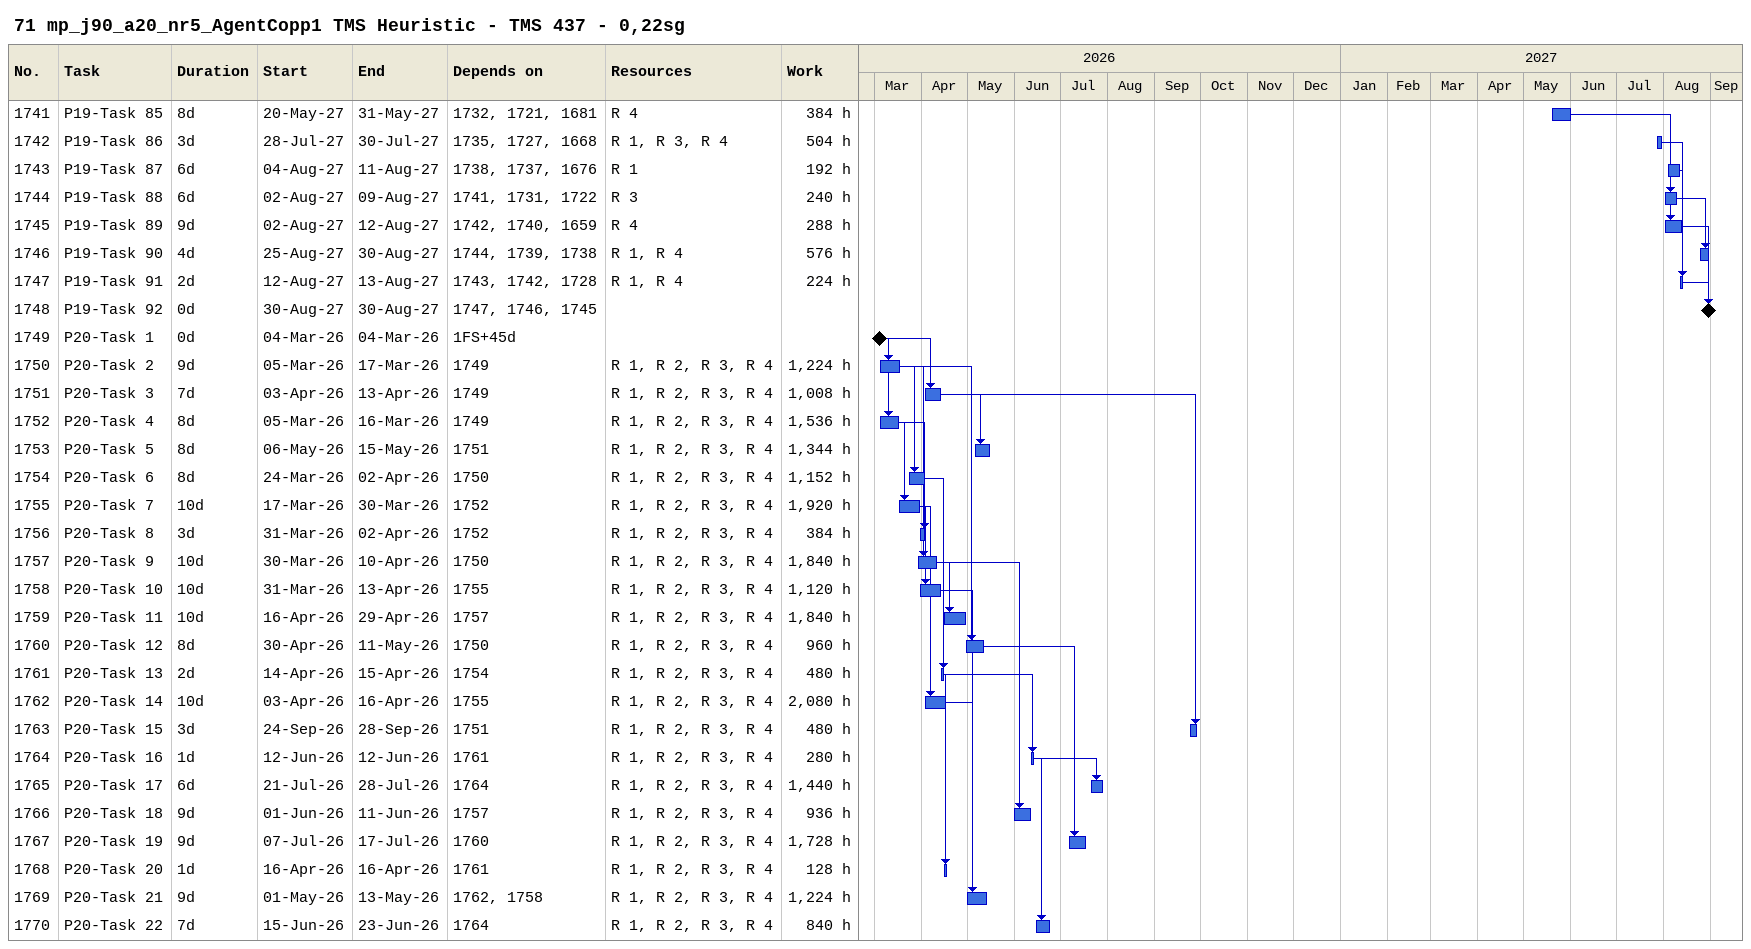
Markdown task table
71 mp_j90_a20_nr5_AgentCopp1 TMS Heuristic - TMS 437 - 0,22sg

| ID | Task | Duration | Start | Finish | Predecessors | Resources | Work (h) |
|---|---|---|---|---|---|---|---|
| 1741 | P19-Task 85 | 8d | 2027-05-20 | 2027-05-31 | 1732, 1721, 1681 | R 4 | 384 |
| 1742 | P19-Task 86 | 3d | 2027-07-28 | 2027-07-30 | 1735, 1727, 1668 | R 1, R 3, R 4 | 504 |
| 1743 | P19-Task 87 | 6d | 2027-08-04 | 2027-08-11 | 1738, 1737, 1676 | R 1 | 192 |
| 1744 | P19-Task 88 | 6d | 2027-08-02 | 2027-08-09 | 1741, 1731, 1722 | R 3 | 240 |
| 1745 | P19-Task 89 | 9d | 2027-08-02 | 2027-08-12 | 1742, 1740, 1659 | R 4 | 288 |
| 1746 | P19-Task 90 | 4d | 2027-08-25 | 2027-08-30 | 1744, 1739, 1738 | R 1, R 4 | 576 |
| 1747 | P19-Task 91 | 2d | 2027-08-12 | 2027-08-13 | 1743, 1742, 1728 | R 1, R 4 | 224 |
| 1748 | P19-Task 92 | 0d | 2027-08-30 | 2027-08-30 | 1747, 1746, 1745 |  |  |
| 1749 | P20-Task 1 | 0d | 2026-03-04 | 2026-03-04 | 1FS+45d |  |  |
| 1750 | P20-Task 2 | 9d | 2026-03-05 | 2026-03-17 | 1749 | R 1, R 2, R 3, R 4 | 1224 |
| 1751 | P20-Task 3 | 7d | 2026-04-03 | 2026-04-13 | 1749 | R 1, R 2, R 3, R 4 | 1008 |
| 1752 | P20-Task 4 | 8d | 2026-03-05 | 2026-03-16 | 1749 | R 1, R 2, R 3, R 4 | 1536 |
| 1753 | P20-Task 5 | 8d | 2026-05-06 | 2026-05-15 | 1751 | R 1, R 2, R 3, R 4 | 1344 |
| 1754 | P20-Task 6 | 8d | 2026-03-24 | 2026-04-02 | 1750 | R 1, R 2, R 3, R 4 | 1152 |
| 1755 | P20-Task 7 | 10d | 2026-03-17 | 2026-03-30 | 1752 | R 1, R 2, R 3, R 4 | 1920 |
| 1756 | P20-Task 8 | 3d | 2026-03-31 | 2026-04-02 | 1752 | R 1, R 2, R 3, R 4 | 384 |
| 1757 | P20-Task 9 | 10d | 2026-03-30 | 2026-04-10 | 1750 | R 1, R 2, R 3, R 4 | 1840 |
| 1758 | P20-Task 10 | 10d | 2026-03-31 | 2026-04-13 | 1755 | R 1, R 2, R 3, R 4 | 1120 |
| 1759 | P20-Task 11 | 10d | 2026-04-16 | 2026-04-29 | 1757 | R 1, R 2, R 3, R 4 | 1840 |
| 1760 | P20-Task 12 | 8d | 2026-04-30 | 2026-05-11 | 1750 | R 1, R 2, R 3, R 4 | 960 |
| 1761 | P20-Task 13 | 2d | 2026-04-14 | 2026-04-15 | 1754 | R 1, R 2, R 3, R 4 | 480 |
| 1762 | P20-Task 14 | 10d | 2026-04-03 | 2026-04-16 | 1755 | R 1, R 2, R 3, R 4 | 2080 |
| 1763 | P20-Task 15 | 3d | 2026-09-24 | 2026-09-28 | 1751 | R 1, R 2, R 3, R 4 | 480 |
| 1764 | P20-Task 16 | 1d | 2026-06-12 | 2026-06-12 | 1761 | R 1, R 2, R 3, R 4 | 280 |
| 1765 | P20-Task 17 | 6d | 2026-07-21 | 2026-07-28 | 1764 | R 1, R 2, R 3, R 4 | 1440 |
| 1766 | P20-Task 18 | 9d | 2026-06-01 | 2026-06-11 | 1757 | R 1, R 2, R 3, R 4 | 936 |
| 1767 | P20-Task 19 | 9d | 2026-07-07 | 2026-07-17 | 1760 | R 1, R 2, R 3, R 4 | 1728 |
| 1768 | P20-Task 20 | 1d | 2026-04-16 | 2026-04-16 | 1761 | R 1, R 2, R 3, R 4 | 128 |
| 1769 | P20-Task 21 | 9d | 2026-05-01 | 2026-05-13 | 1762, 1758 | R 1, R 2, R 3, R 4 | 1224 |
| 1770 | P20-Task 22 | 7d | 2026-06-15 | 2026-06-23 | 1764 | R 1, R 2, R 3, R 4 | 840 |
